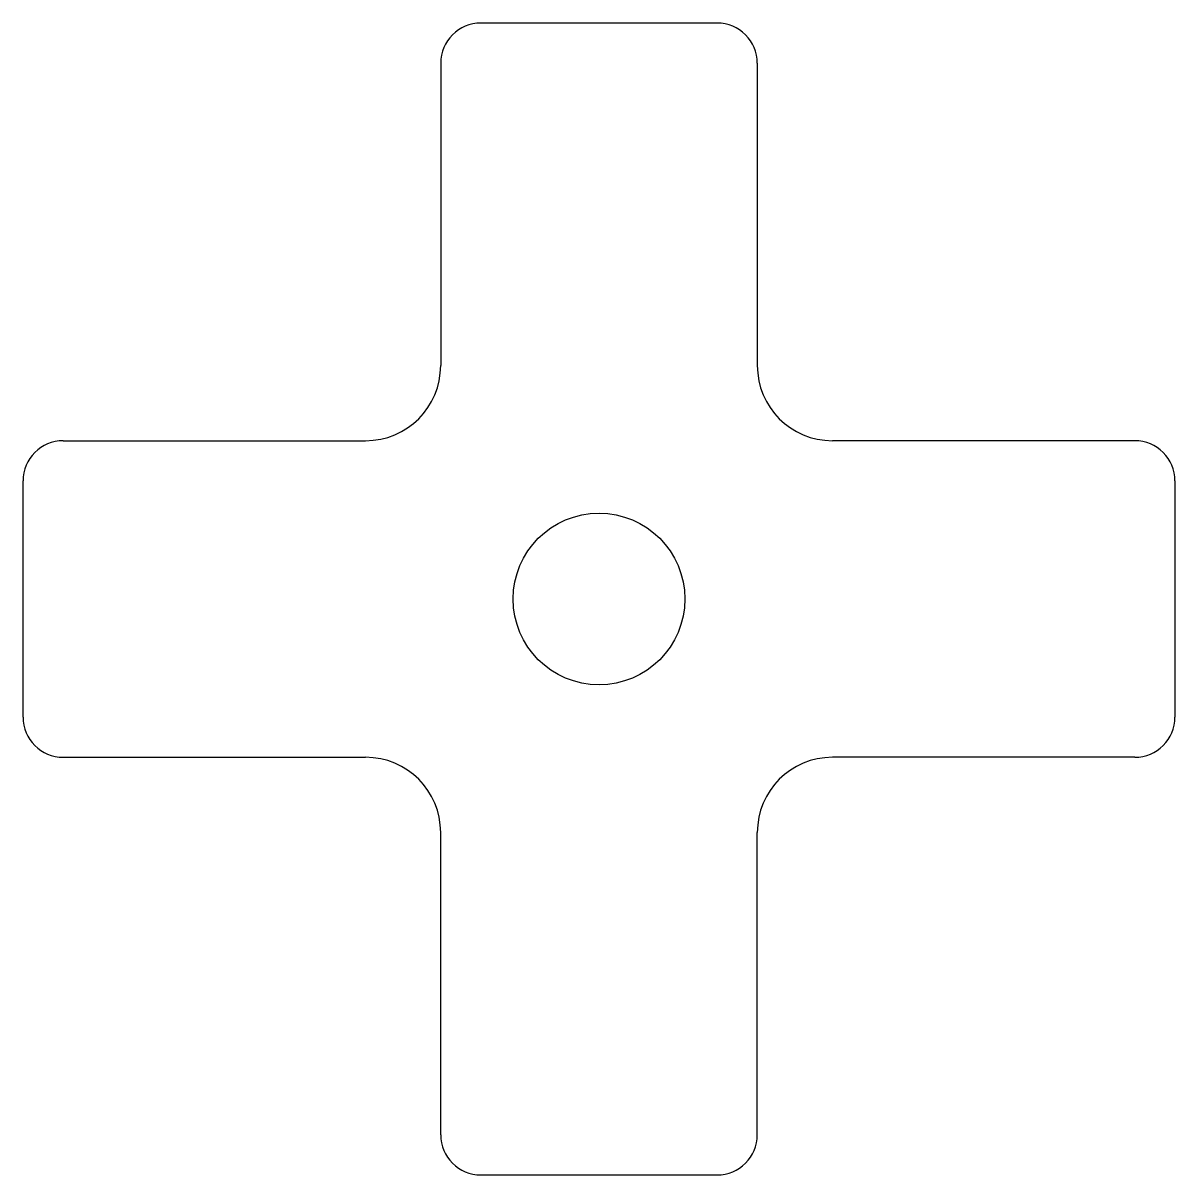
# Model space of a CAD drawing. Header units: millimetres. Extents: x -10.7 to 10.7, y -10.7 to 10.7.
import ezdxf

# ---------------------------------------------------------------- set-up
doc = ezdxf.new("R2010")
doc.units = ezdxf.units.MM
doc.header["$MEASUREMENT"] = 0
doc.layers.add('Split Micro Arm Lock', color=50, linetype='Continuous')

msp = doc.modelspace()

# ---------------------------------------------------------------- linework, layer by layer
at = {"layer": 'Split Micro Arm Lock'}
for p, q in [((2.2, 10.734), (-2.2, 10.734)), ((-2.95, 9.984), (-2.95, 4.35)), ((2.95, 9.984), (2.95, 4.35)), ((-9.984, 2.95), (-4.35, 2.95)), ((9.984, 2.95), (4.35, 2.95)), ((-10.734, -2.2), (-10.734, 2.2)), ((10.734, 2.2), (10.734, -2.2)), ((-9.984, -2.95), (-4.35, -2.95)), ((9.984, -2.95), (4.35, -2.95)), ((-2.95, -9.984), (-2.95, -4.35)), ((2.95, -9.984), (2.95, -4.35)), ((-2.2, -10.734), (2.2, -10.734))]:
    msp.add_line(p, q, dxfattribs=at)
msp.add_circle((0, 0), 1.6, dxfattribs=at)
for centre, radius, start, end in [((-2.2, 9.984), 0.75, 90, 180), ((2.2, 9.984), 0.75, 360, 90), ((-4.35, 4.35), 1.4, 270, 360), ((4.35, 4.35), 1.4, 180, 270), ((-9.984, 2.2), 0.75, 90, 180), ((9.984, 2.2), 0.75, 0, 90), ((-9.984, -2.2), 0.75, 180, 270), ((9.984, -2.2), 0.75, 270, 0), ((-4.35, -4.35), 1.4, 360, 90), ((4.35, -4.35), 1.4, 90, 180), ((-2.2, -9.984), 0.75, 180, 270), ((2.2, -9.984), 0.75, 270, 360)]:
    msp.add_arc(centre, radius, start, end, dxfattribs=at)

doc.saveas('drawing.dxf')
